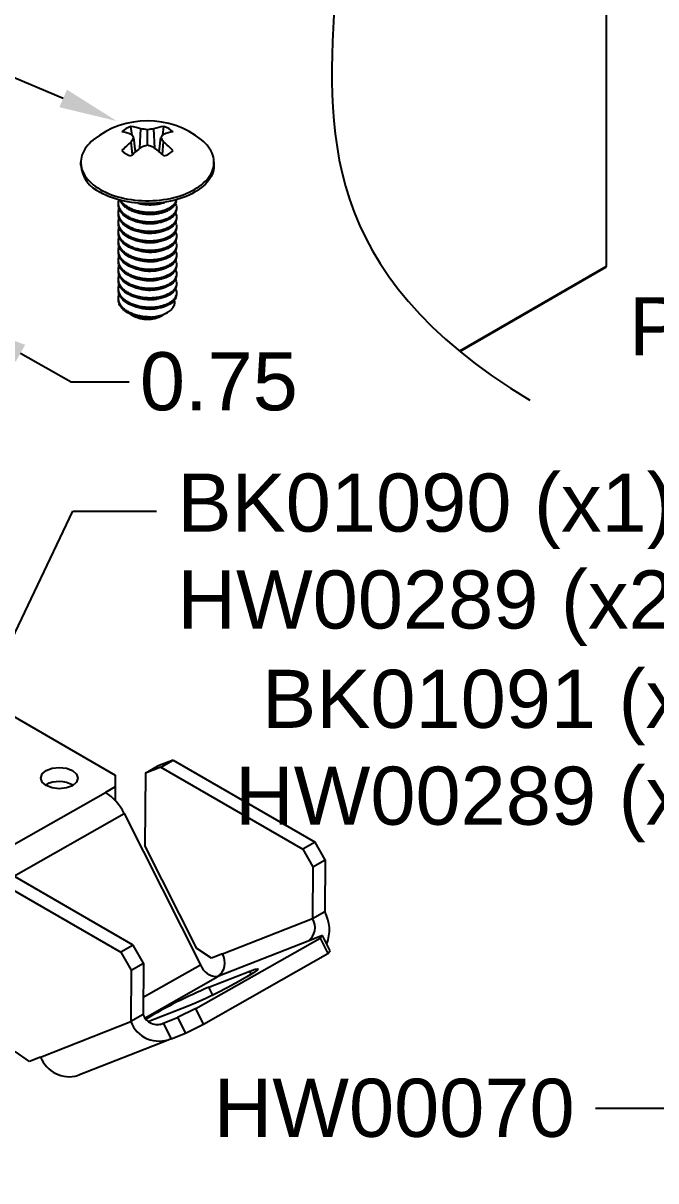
# Model space of a CAD drawing. Extents: x 0 to 12.5, y -12.4 to 0.
# Drawn here: x 3.558 to 6.28, y -7.511 to -2.53 of the extents above; entities that cross this region are included whole.
import ezdxf
from ezdxf import colors
from ezdxf.entities.mleader import LeaderData, LeaderLine
from ezdxf.math import Vec2, Vec3

# ---------------------------------------------------------------- set-up
doc = ezdxf.new("R2010")
doc.units = 0
doc.header["$LTSCALE"] = 0.5
doc.header["$MEASUREMENT"] = 0
doc.layers.get('Defpoints').update_dxf_attribs({"linetype": 'CONTINUOUS'})
for name, color, linetype in [('Brackets', 181, 'CONTINUOUS'), ('Dimension', 10, 'CONTINUOUS'), ('FAB DWG', 221, 'CONTINUOUS'), ('Hardware', 242, 'CONTINUOUS'), ('Housing', 150, 'CONTINUOUS')]:
    doc.layers.add(name, color=color, linetype=linetype)
doc.styles.get("Standard").update_dxf_attribs({"font": 'arial.ttf'})
doc.dimstyles.get("Standard").update_dxf_attribs({"dimtxt": 0.18, "dimasz": 0.18, "dimexe": 0.18, "dimexo": 0.0625, "dimgap": 0.09, "dimtad": 0, "dimtih": 1, "dimtoh": 1, "dimdec": 4, "dimzin": 0, "dimdsep": 46, "dimtxsty": 'Standard', "dimcen": 0.09, "dimadec": 0, "dimazin": 0, "dimtfac": 1, "dimtdec": 4, "dimtofl": 0, "dimtmove": 0, "dimatfit": 3, "dimfxl": 1, "dimtolj": 1, "dimtzin": 0, "dimarcsym": 0})

# ---------------------------------------------------------------- blocks, each defined once
blk = doc.blocks.new('*D0')
at = {"layer": 'Defpoints', "color": 0, "transparency": 16777216}
for p in [(2.7979, -3.5301), (2.041, -4.8771), (2.5713, -5.1751)]:
    blk.add_point(p, dxfattribs=at)
at = {"layer": 'FAB DWG', "color": 0, "lineweight": -2, "transparency": 16777216}
for p, q in [((2.5799, -3.4076), (2.362, -3.2851)), ((2.0655, -4.8335), (2.8591, -3.4211)), ((2.5958, -5.1315), (3.3894, -3.7191)), ((3.5461, -3.9505), (3.7641, -4.073)), ((3.7641, -4.073), (4.0141, -4.073))]:
    blk.add_line(p, q, dxfattribs=at)
at = {"layer": 'FAB DWG', "color": 0, "transparency": 16777216}
for points in [[(2.6003, -3.3713), (2.5595, -3.4439), (2.7979, -3.5301)], [(3.5665, -3.9142), (3.5257, -3.9868), (3.3282, -3.8281)]]:
    blk.add_solid(points, dxfattribs=at)
at = {"layer": 'FAB DWG', "color": 0, "transparency": 16777216, "insert": (4.3997, -4.073), "char_height": 0.25, "attachment_point": 5}
blk.add_mtext('\\A1;0.75', dxfattribs=at)

msp = doc.modelspace()

# ---------------------------------------------------------------- linework, layer by layer
at = {"layer": 'Brackets', "transparency": 16777216}
for p, q in [((3.2712, -5.3715), (3.9536, -5.7655)), ((4.0835, -5.7576), (4.1363, -5.7276)), ((4.2031, -5.7014), (4.1363, -5.7276)), ((4.1503, -5.7314), (4.2031, -5.7014)), ((4.2031, -5.7014), (4.8134, -6.0537)), ((3.9536, -5.7655), (3.9536, -5.816)), ((4.0835, -5.7576), (4.0812, -6.0679)), ((4.1503, -5.7314), (4.0835, -5.7576)), ((4.1503, -5.7314), (4.7605, -6.0837)), ((3.6561, -5.807), (3.6535, -5.8086)), ((3.9536, -5.816), (3.9116, -5.8398)), ((3.9536, -5.816), (3.9532, -5.8738)), ((3.2885, -6.1933), (3.9116, -5.8398)), ((3.5169, -6.2002), (3.9924, -5.9305)), ((3.9924, -5.9305), (4.321, -6.5811)), ((4.3051, -6.5114), (4.0812, -6.0679)), ((4.8134, -6.0537), (4.7605, -6.0837)), ((4.8572, -6.1305), (4.8134, -6.0537)), ((4.7605, -6.0837), (4.8044, -6.1604)), ((3.3683, -6.1749), (3.9786, -6.5272)), ((4.0314, -6.4973), (3.4211, -6.145)), ((4.8044, -6.1604), (4.8027, -6.3825)), ((4.8044, -6.1604), (4.8572, -6.1305)), ((4.8572, -6.1305), (4.8555, -6.3526)), ((4.8027, -6.3825), (4.8555, -6.3526)), ((4.4149, -6.5349), (4.8027, -6.3825)), ((4.3005, -6.7701), (4.8352, -6.4668)), ((4.8453, -6.4551), (4.7834, -6.4794)), ((4.8453, -6.4551), (4.8352, -6.4668)), ((4.8352, -6.4668), (4.8688, -6.5333)), ((4.8789, -6.5216), (4.8453, -6.4551)), ((4.0314, -6.4973), (3.9786, -6.5272)), ((4.0752, -6.574), (4.0314, -6.4973)), ((4.3673, -6.5536), (4.3051, -6.5114)), ((4.7834, -6.4794), (4.3956, -6.6318)), ((4.8688, -6.5333), (4.8789, -6.5216)), ((3.9786, -6.5272), (4.0224, -6.604)), ((4.0224, -6.604), (4.0752, -6.574)), ((4.0752, -6.574), (4.0735, -6.7961)), ((4.3341, -6.8366), (4.8688, -6.5333)), ((4.4149, -6.5349), (4.3673, -6.5536)), ((4.0224, -6.604), (4.0207, -6.8261)), ((4.0741, -6.7211), (4.321, -6.5811)), ((4.3566, -6.6783), (4.5326, -6.6092)), ((4.5392, -6.6223), (4.5326, -6.6092)), ((4.0819, -6.8097), (4.3956, -6.6318)), ((4.3735, -6.7116), (4.3566, -6.6783)), ((4.2675, -6.7596), (4.0982, -6.8261)), ((4.3005, -6.7701), (4.2222, -6.8085)), ((4.3341, -6.8366), (4.3005, -6.7701)), ((4.0735, -6.7961), (4.0207, -6.8261)), ((4.1603, -6.8329), (4.2222, -6.8085)), ((4.2222, -6.8085), (4.2558, -6.8751)), ((3.6329, -6.9785), (4.0207, -6.8261)), ((4.1473, -6.838), (4.1603, -6.8329)), ((4.1603, -6.8329), (4.1939, -6.8994)), ((4.2558, -6.8751), (4.3341, -6.8366)), ((4.1813, -6.9054), (3.7935, -7.0578)), ((4.1939, -6.8994), (4.2558, -6.8751)), ((3.5853, -6.9972), (3.5231, -6.9549)), ((3.6329, -6.9785), (3.5853, -6.9972))]:
    msp.add_line(p, q, dxfattribs=at)
at = {"layer": 'Brackets', "transparency": 16777216, "flags": 128}
for points in [[(3.7697, -5.811), (3.7438, -5.8208), (3.7132, -5.8242), (3.6826, -5.8205), (3.6566, -5.8105), (3.6393, -5.7955), (3.6332, -5.778), (3.6393, -5.7605), (3.6566, -5.7457), (3.6826, -5.7359), (3.7132, -5.7326), (3.7438, -5.7363), (3.7697, -5.7463), (3.7871, -5.7612), (3.7932, -5.7788), (3.7871, -5.7963), (3.7697, -5.811)], [(4.5326, -6.6092), (4.5561, -6.6009), (4.5669, -6.5994), (4.5642, -6.6047), (4.5482, -6.6165), (4.5202, -6.6339), (4.4824, -6.6553), (4.438, -6.679), (4.3905, -6.7032), (4.3438, -6.7259), (4.3016, -6.7452), (4.2675, -6.7596)]]:
    msp.add_lwpolyline(points, dxfattribs=at)
at = {"layer": 'Brackets', "transparency": 16777216}
for centre, radius, start, end in [((3.712, -5.913), 0.1199, 59.7679, 117.7938), ((3.7947, -6.0253), 0.2192, 25.6167, 57.7689), ((4.7094, -6.4311), 0.1658, 338.5503, 28.2525), ((4.7404, -6.4205), 0.073, 306.125, 31.3443), ((4.3526, -6.5729), 0.073, 306.125, 31.3443), ((4.3906, -6.5589), 0.0731, 197.7105, 273.9152), ((5.1496, -8.5865), 2.0664, 112.5655, 120.9757), ((4.1345, -6.773), 0.0652, 200.8168, 293.3114), ((4.1424, -6.7798), 0.1302, 200.8168, 293.3114), ((3.7566, -6.9302), 0.1328, 201.3243, 286.1256)]:
    msp.add_arc(centre, radius, start, end, dxfattribs=at)
at = {"layer": 'Dimension', "transparency": 16777216}
msp.add_open_spline([(3.792, -0.4578), (4.9878, -1.0491), (4.9055, -2.3247), (4.8233, -3.6002), (5.7369, -4.153)], degree=3, knots=[0, 0, 0, 0, 1, 1.916273, 1.916273, 1.916273, 1.916273], dxfattribs=at)
at = {"layer": 'Hardware', "linetype": 'Continuous', "lineweight": 25, "transparency": 16777216}
for p, q in [((4.0261, -3.0128), (4.0214, -2.9747)), ((4.0596, -3.0688), (4.0644, -2.985)), ((4.1248, -3.0688), (4.12, -2.985)), ((4.1583, -3.0128), (4.163, -2.9747)), ((4.0413, -3.0839), (4.0342, -3.0226)), ((4.0922, -3.0561), (4.0922, -2.989)), ((4.1431, -3.0839), (4.1502, -3.0226)), ((4.0278, -3.096), (4.0229, -3.041)), ((4.0405, -3.0777), (4.0453, -3.0805)), ((4.1391, -3.0805), (4.1438, -3.0777)), ((4.1566, -3.096), (4.1615, -3.041)), ((3.8057, -3.1413), (3.8057, -3.1291)), ((4.3787, -3.1291), (4.3787, -3.1413)), ((3.9672, -3.3104), (3.9672, -3.3039)), ((4.2172, -3.3243), (4.2172, -3.3308)), ((3.9672, -3.3513), (3.9672, -3.3447)), ((3.9672, -3.3921), (3.9672, -3.3856)), ((4.2172, -3.3652), (4.2172, -3.3717)), ((3.9672, -3.4329), (3.9672, -3.4264)), ((4.2172, -3.406), (4.2172, -3.4125)), ((3.9672, -3.4737), (3.9672, -3.4672)), ((4.2172, -3.4468), (4.2172, -3.4533)), ((3.9672, -3.5146), (3.9672, -3.508)), ((4.2172, -3.4876), (4.2172, -3.4942)), ((4.2172, -3.5285), (4.2172, -3.535)), ((3.9672, -3.5554), (3.9672, -3.5489)), ((4.2172, -3.5693), (4.2172, -3.5758)), ((3.9672, -3.5962), (3.9672, -3.5897)), ((3.9672, -3.637), (3.9672, -3.6305)), ((4.2172, -3.6101), (4.2172, -3.6166)), ((3.9672, -3.6779), (3.9672, -3.6714)), ((4.2172, -3.6509), (4.2172, -3.6575)), ((3.9672, -3.7187), (3.9672, -3.7122)), ((4.2172, -3.6918), (4.2172, -3.6983)), ((4.0052, -3.7749), (4.0038, -3.7741)), ((4.1781, -3.7755), (4.1593, -3.7864)), ((4.0303, -3.7894), (4.0234, -3.7855)), ((4.1577, -3.7873), (4.1541, -3.7894))]:
    msp.add_line(p, q, dxfattribs=at)
at = {"layer": 'Hardware', "linetype": 'Continuous', "lineweight": 25, "transparency": 16777216, "flags": 128}
for points in [[(3.8596, -3.0325), (3.8595, -3.0326), (3.8508, -3.04), (3.8428, -3.0477), (3.8355, -3.0556), (3.829, -3.0637), (3.8233, -3.072), (3.8183, -3.0805), (3.8142, -3.0891), (3.8108, -3.0979), (3.8083, -3.1067), (3.8066, -3.1156), (3.8058, -3.1246), (3.8058, -3.1335), (3.8066, -3.1425), (3.8083, -3.1514), (3.8108, -3.1602), (3.8142, -3.169), (3.8183, -3.1776), (3.8233, -3.1861), (3.829, -3.1944), (3.8355, -3.2025), (3.8428, -3.2105), (3.8508, -3.2181), (3.8595, -3.2256), (3.8689, -3.2327), (3.8789, -3.2395), (3.8896, -3.246), (3.9009, -3.2522), (3.9127, -3.258), (3.9251, -3.2634), (3.9379, -3.2684), (3.9512, -3.273), (3.9649, -3.2772), (3.979, -3.281), (3.9934, -3.2843), (4.0081, -3.2872), (4.0231, -3.2896), (4.0382, -3.2915), (4.0535, -3.2929), (4.0689, -3.2939), (4.0844, -3.2944), (4.1, -3.2944), (4.1154, -3.2939), (4.1309, -3.2929), (4.1462, -3.2915), (4.1613, -3.2896), (4.1763, -3.2872), (4.191, -3.2843), (4.2054, -3.281), (4.2195, -3.2772), (4.2332, -3.273), (4.2465, -3.2684), (4.2593, -3.2634), (4.2717, -3.258), (4.2835, -3.2522), (4.2948, -3.246), (4.3055, -3.2395), (4.3155, -3.2327), (4.3249, -3.2256), (4.3336, -3.2181), (4.3416, -3.2105), (4.3489, -3.2025), (4.3554, -3.1944), (4.3611, -3.1861), (4.3661, -3.1776), (4.3702, -3.169), (4.3736, -3.1602), (4.3761, -3.1514), (4.3778, -3.1425), (4.3786, -3.1335), (4.3786, -3.1246), (4.3778, -3.1156), (4.3761, -3.1067), (4.3736, -3.0979), (4.3702, -3.0891), (4.3661, -3.0805), (4.3611, -3.072), (4.3554, -3.0637), (4.3489, -3.0556), (4.3416, -3.0477), (4.3336, -3.04), (4.3249, -3.0326), (4.3248, -3.0325)], [(4.3787, -3.1413), (4.3786, -3.1458), (4.3778, -3.1547), (4.3761, -3.1636), (4.3736, -3.1725), (4.3702, -3.1812), (4.3661, -3.1899), (4.3611, -3.1983), (4.3554, -3.2067), (4.3489, -3.2148), (4.3416, -3.2227), (4.3336, -3.2304), (4.3249, -3.2378), (4.3155, -3.2449), (4.3055, -3.2518), (4.2948, -3.2583), (4.2835, -3.2644), (4.2717, -3.2702), (4.2593, -3.2756), (4.2465, -3.2807), (4.2332, -3.2853), (4.2195, -3.2895), (4.2054, -3.2932), (4.191, -3.2966), (4.1763, -3.2994), (4.1613, -3.3018), (4.1462, -3.3037), (4.1309, -3.3052), (4.1154, -3.3062), (4.1, -3.3066), (4.0844, -3.3066), (4.0689, -3.3062), (4.0535, -3.3052), (4.0382, -3.3037), (4.0231, -3.3018), (4.0081, -3.2994), (3.9934, -3.2966), (3.979, -3.2932), (3.9649, -3.2895), (3.9512, -3.2853), (3.9379, -3.2807), (3.9251, -3.2756), (3.9127, -3.2702), (3.9009, -3.2644), (3.8896, -3.2583)]]:
    msp.add_lwpolyline(points, dxfattribs=at)
at = {"layer": 'Hardware', "linetype": 'Continuous', "lineweight": 25, "transparency": 16777216}
for centre, radius, start, end in [((4.0922, -3.3222), 0.3715, 51.2286, 128.7714), ((4.062, -3.0906), 0.1229, 109.3122, 130.6825), ((3.9917, -3.1926), 0.22, 70.6916, 82.248), ((4.0247, -3.3576), 0.3746, 79.6193, 83.9124), ((4.1597, -3.3576), 0.3746, 96.0876, 100.3807), ((4.1927, -3.1926), 0.22, 97.752, 109.3084), ((4.1224, -3.0906), 0.1229, 49.3175, 70.6878), ((3.9395, -3.2271), 0.2335, 69.0736, 79.5471), ((3.8095, -3.1968), 0.2843, 37.7958, 41.3456), ((4.3534, -3.2289), 0.3802, 147.1229, 150.3833), ((4.3749, -3.1968), 0.2843, 138.6544, 142.2042), ((3.831, -3.2289), 0.3802, 29.6167, 32.8771), ((4.2449, -3.2271), 0.2335, 100.4529, 110.9264), ((4.3052, -3.3855), 0.4454, 129.3297, 136.5472), ((4.062, -2.986), 0.1229, 229.3175, 250.6878), ((4.4019, -3.5011), 0.5515, 127.7367, 133.6399), ((4.2256, -3.5185), 0.4813, 106.0952, 109.5689), ((3.9588, -3.5185), 0.4813, 70.4311, 73.9048), ((3.7825, -3.5011), 0.5515, 46.3601, 52.2633), ((3.8792, -3.3855), 0.4454, 43.4528, 50.6703), ((4.1224, -2.986), 0.1229, 289.3122, 310.6825), ((3.9468, -3.1286), 0.1417, 185.1303, 246.1899), ((4.0893, -3.6186), 0.177, 237.6128, 275.4911), ((4.0922, -3.6708), 0.1338, 242.454, 297.5513)]:
    msp.add_arc(centre, radius, start, end, dxfattribs=at)
for points, knots in [([(4.2125, -3.3072), (4.2137, -3.3095), (4.2166, -3.3151), (4.2176, -3.3243), (4.2162, -3.3346), (4.2116, -3.3447), (4.204, -3.3542), (4.1937, -3.3628), (4.1816, -3.3701), (4.1683, -3.3759), (4.1543, -3.3804), (4.139, -3.3838), (4.1229, -3.3859), (4.1072, -3.3867), (4.0904, -3.3864), (4.0727, -3.3847), (4.0535, -3.381), (4.0351, -3.3756), (4.0183, -3.3686), (4.0035, -3.3602), (3.9907, -3.3507), (3.9804, -3.3399), (3.9728, -3.3283), (3.9682, -3.3161), (3.9669, -3.3039), (3.9673, -3.2953), (3.969, -3.291), (3.9691, -3.2906)], [0, 0, 0, 0, 0.03074, 0.074097, 0.117454, 0.161633, 0.206092, 0.250271, 0.293628, 0.330627, 0.368282, 0.40626, 0.444213, 0.48179, 0.513226, 0.556583, 0.600762, 0.645221, 0.689399, 0.732757, 0.776114, 0.820292, 0.864752, 0.90893, 0.952287, 0.995645, 1, 1, 1, 1]), ([(4.2125, -3.348), (4.2137, -3.3503), (4.2166, -3.3559), (4.2176, -3.3652), (4.2162, -3.3754), (4.2116, -3.3855), (4.204, -3.395), (4.1937, -3.4037), (4.1816, -3.4109), (4.1683, -3.4167), (4.1543, -3.4212), (4.139, -3.4246), (4.1229, -3.4267), (4.1072, -3.4275), (4.0904, -3.4272), (4.0727, -3.4255), (4.0535, -3.4219), (4.0351, -3.4164), (4.0183, -3.4094), (4.0035, -3.4011), (3.9907, -3.3915), (3.9804, -3.3808), (3.9728, -3.3691), (3.9682, -3.357), (3.9668, -3.3448), (3.9676, -3.3349), (3.9699, -3.3293), (3.9706, -3.3276)], [0, 0, 0, 0, 0.030317, 0.073078, 0.115838, 0.159409, 0.203257, 0.246827, 0.289588, 0.326078, 0.363215, 0.400671, 0.438101, 0.475161, 0.506164, 0.548925, 0.592496, 0.636343, 0.679914, 0.722675, 0.765435, 0.809006, 0.852854, 0.896424, 0.939185, 0.981946, 1, 1, 1, 1]), ([(4.2172, -3.3308), (4.2172, -3.3393), (4.214, -3.3479), (4.2013, -3.3639), (4.1919, -3.371), (4.1693, -3.3825), (4.1553, -3.3871), (4.1247, -3.3926), (4.1081, -3.3936), (4.0763, -3.392), (4.0597, -3.3893), (4.029, -3.3802), (4.0151, -3.3739), (3.9925, -3.3593), (3.9831, -3.3503), (3.9704, -3.3309), (3.9672, -3.3204), (3.9672, -3.3104)], [0, 0, 0, 0, 0.125, 0.125, 0.25, 0.25, 0.375, 0.375, 0.5, 0.5, 0.625, 0.625, 0.75, 0.75, 0.875, 0.875, 1, 1, 1, 1]), ([(3.9724, -3.2915), (3.9727, -3.2923), (3.9744, -3.2972), (3.9806, -3.3056), (3.9907, -3.3164), (4.0035, -3.3259), (4.0183, -3.3343), (4.0351, -3.3413), (4.0535, -3.3467), (4.0727, -3.3504), (4.0922, -3.3523), (4.1117, -3.3524), (4.1309, -3.3508), (4.1493, -3.3474), (4.1661, -3.3425), (4.1809, -3.3361), (4.1937, -3.3285), (4.204, -3.3199), (4.2116, -3.3103), (4.2163, -3.3003), (4.2169, -3.2934), (4.2172, -3.29)], [0, 0, 0, 0, 0.010645, 0.066282, 0.121568, 0.175826, 0.230084, 0.28537, 0.341007, 0.396292, 0.450551, 0.504809, 0.560094, 0.615731, 0.671017, 0.725275, 0.779533, 0.834819, 0.890456, 0.945742, 1, 1, 1, 1]), ([(4.2162, -3.2903), (4.2161, -3.2914), (4.2155, -3.296), (4.2115, -3.3038), (4.204, -3.3134), (4.1937, -3.322), (4.1816, -3.3293), (4.1683, -3.3351), (4.1543, -3.3396), (4.139, -3.3429), (4.1229, -3.3451), (4.1072, -3.3459), (4.0904, -3.3456), (4.0727, -3.3439), (4.0535, -3.3402), (4.0351, -3.3348), (4.0183, -3.3277), (4.0034, -3.3194), (3.9908, -3.3098), (3.9817, -3.3008), (3.978, -3.2947), (3.9766, -3.2925)], [0, 0, 0, 0, 0.019619, 0.079147, 0.139053, 0.198581, 0.257002, 0.306857, 0.357594, 0.408768, 0.459906, 0.51054, 0.552897, 0.611319, 0.670846, 0.730752, 0.79028, 0.848702, 0.907123, 0.966651, 1, 1, 1, 1]), ([(4.0508, -3.3048), (4.0518, -3.305), (4.0588, -3.3072), (4.0727, -3.3095), (4.0922, -3.3115), (4.1117, -3.3115), (4.1309, -3.31), (4.1491, -3.3065), (4.1615, -3.3033), (4.1671, -3.3009), (4.1677, -3.3006)], [0, 0, 0, 0, 0.025213, 0.185182, 0.342178, 0.499174, 0.659143, 0.820129, 0.980099, 1, 1, 1, 1]), ([(4.1392, -3.3081), (4.1373, -3.3087), (4.131, -3.3104), (4.1193, -3.312), (4.1054, -3.3128), (4.0914, -3.3124), (4.0778, -3.3107), (4.0679, -3.309), (4.0632, -3.3075), (4.063, -3.3074)], [0, 0, 0, 0, 0.086107, 0.279405, 0.471138, 0.624666, 0.806226, 0.991249, 1, 1, 1, 1]), ([(4.2125, -3.3888), (4.2137, -3.3911), (4.2166, -3.3967), (4.2176, -3.406), (4.2162, -3.4163), (4.2116, -3.4263), (4.204, -3.4358), (4.1937, -3.4445), (4.1816, -3.4517), (4.1683, -3.4576), (4.1543, -3.462), (4.139, -3.4654), (4.1229, -3.4675), (4.1072, -3.4683), (4.0904, -3.4681), (4.0727, -3.4664), (4.0535, -3.4627), (4.0351, -3.4572), (4.0183, -3.4502), (4.0035, -3.4419), (3.9907, -3.4323), (3.9804, -3.4216), (3.9728, -3.4099), (3.9682, -3.3978), (3.9668, -3.3856), (3.9676, -3.3757), (3.9699, -3.3701), (3.9706, -3.3684)], [0, 0, 0, 0, 0.030317, 0.073078, 0.115838, 0.159409, 0.203257, 0.246827, 0.289588, 0.326078, 0.363215, 0.400671, 0.438101, 0.475161, 0.506164, 0.548925, 0.592496, 0.636343, 0.679914, 0.722675, 0.765435, 0.809006, 0.852854, 0.896424, 0.939185, 0.981946, 1, 1, 1, 1]), ([(4.2172, -3.3717), (4.2172, -3.3801), (4.214, -3.3888), (4.2013, -3.4047), (4.1919, -3.4119), (4.1693, -3.4233), (4.1553, -3.4279), (4.1247, -3.4335), (4.1081, -3.4344), (4.0763, -3.4328), (4.0597, -3.4301), (4.029, -3.421), (4.0151, -3.4147), (3.9925, -3.4001), (3.9831, -3.3911), (3.9704, -3.3717), (3.9672, -3.3612), (3.9672, -3.3513)], [0, 0, 0, 0, 0.125, 0.125, 0.25, 0.25, 0.375, 0.375, 0.5, 0.5, 0.625, 0.625, 0.75, 0.75, 0.875, 0.875, 1, 1, 1, 1]), ([(4.1392, -3.3489), (4.1373, -3.3495), (4.131, -3.3512), (4.1193, -3.3528), (4.1054, -3.3536), (4.0914, -3.3532), (4.0778, -3.3515), (4.0679, -3.3498), (4.0632, -3.3483), (4.063, -3.3482)], [0, 0, 0, 0, 0.086107, 0.279405, 0.471138, 0.624666, 0.806226, 0.991249, 1, 1, 1, 1]), ([(4.2125, -3.4297), (4.2137, -3.432), (4.2166, -3.4375), (4.2176, -3.4468), (4.2162, -3.4571), (4.2116, -3.4671), (4.204, -3.4767), (4.1937, -3.4853), (4.1816, -3.4926), (4.1683, -3.4984), (4.1543, -3.5029), (4.139, -3.5062), (4.1229, -3.5084), (4.1072, -3.5092), (4.0904, -3.5089), (4.0727, -3.5072), (4.0535, -3.5035), (4.0351, -3.4981), (4.0183, -3.4911), (4.0035, -3.4827), (3.9907, -3.4732), (3.9804, -3.4624), (3.9728, -3.4508), (3.9682, -3.4386), (3.9668, -3.4264), (3.9676, -3.4165), (3.9699, -3.4109), (3.9706, -3.4092)], [0, 0, 0, 0, 0.030317, 0.073078, 0.115838, 0.159409, 0.203257, 0.246827, 0.289588, 0.326078, 0.363215, 0.400671, 0.438101, 0.475161, 0.506164, 0.548925, 0.592496, 0.636343, 0.679914, 0.722675, 0.765435, 0.809006, 0.852854, 0.896424, 0.939185, 0.981946, 1, 1, 1, 1]), ([(4.2172, -3.4125), (4.2172, -3.4209), (4.214, -3.4296), (4.2013, -3.4455), (4.1919, -3.4527), (4.1693, -3.4641), (4.1553, -3.4687), (4.1247, -3.4743), (4.1081, -3.4752), (4.0763, -3.4737), (4.0597, -3.471), (4.029, -3.4619), (4.0151, -3.4555), (3.9925, -3.4409), (3.9831, -3.432), (3.9704, -3.4125), (3.9672, -3.4021), (3.9672, -3.3921)], [0, 0, 0, 0, 0.125, 0.125, 0.25, 0.25, 0.375, 0.375, 0.5, 0.5, 0.625, 0.625, 0.75, 0.75, 0.875, 0.875, 1, 1, 1, 1]), ([(4.2172, -3.4533), (4.2172, -3.4617), (4.214, -3.4704), (4.2013, -3.4863), (4.1919, -3.4935), (4.1693, -3.505), (4.1553, -3.5096), (4.1247, -3.5151), (4.1081, -3.5161), (4.0763, -3.5145), (4.0597, -3.5118), (4.029, -3.5027), (4.0151, -3.4963), (3.9925, -3.4817), (3.9831, -3.4728), (3.9704, -3.4534), (3.9672, -3.4429), (3.9672, -3.4329)], [0, 0, 0, 0, 0.125, 0.125, 0.25, 0.25, 0.375, 0.375, 0.5, 0.5, 0.625, 0.625, 0.75, 0.75, 0.875, 0.875, 1, 1, 1, 1]), ([(4.1392, -3.3898), (4.1373, -3.3903), (4.131, -3.3921), (4.1193, -3.3936), (4.1054, -3.3944), (4.0914, -3.394), (4.0778, -3.3924), (4.0679, -3.3906), (4.0632, -3.3891), (4.063, -3.389)], [0, 0, 0, 0, 0.086107, 0.279405, 0.471138, 0.624666, 0.806226, 0.991249, 1, 1, 1, 1]), ([(4.1392, -3.4306), (4.1373, -3.4311), (4.131, -3.4329), (4.1193, -3.4345), (4.1054, -3.4353), (4.0914, -3.4349), (4.0778, -3.4332), (4.0679, -3.4314), (4.0632, -3.4299), (4.063, -3.4299)], [0, 0, 0, 0, 0.086107, 0.279405, 0.471138, 0.624666, 0.806226, 0.991249, 1, 1, 1, 1]), ([(4.2125, -3.4705), (4.2137, -3.4728), (4.2166, -3.4784), (4.2176, -3.4876), (4.2162, -3.4979), (4.2116, -3.508), (4.204, -3.5175), (4.1937, -3.5262), (4.1816, -3.5334), (4.1683, -3.5392), (4.1543, -3.5437), (4.139, -3.5471), (4.1229, -3.5492), (4.1072, -3.55), (4.0904, -3.5497), (4.0727, -3.548), (4.0535, -3.5443), (4.0351, -3.5389), (4.0183, -3.5319), (4.0035, -3.5236), (3.9907, -3.514), (3.9804, -3.5032), (3.9728, -3.4916), (3.9682, -3.4795), (3.9668, -3.4672), (3.9676, -3.4574), (3.9699, -3.4517), (3.9706, -3.4501)], [0, 0, 0, 0, 0.030317, 0.073078, 0.115838, 0.159409, 0.203257, 0.246827, 0.289588, 0.326078, 0.363215, 0.400671, 0.438101, 0.475161, 0.506164, 0.548925, 0.592496, 0.636343, 0.679914, 0.722675, 0.765435, 0.809006, 0.852854, 0.896424, 0.939185, 0.981946, 1, 1, 1, 1]), ([(4.2172, -3.4942), (4.2172, -3.5026), (4.214, -3.5113), (4.2013, -3.5272), (4.1919, -3.5343), (4.1693, -3.5458), (4.1553, -3.5504), (4.1247, -3.5559), (4.1081, -3.5569), (4.0763, -3.5553), (4.0597, -3.5526), (4.029, -3.5435), (4.0151, -3.5372), (3.9925, -3.5226), (3.9831, -3.5136), (3.9704, -3.4942), (3.9672, -3.4837), (3.9672, -3.4737)], [0, 0, 0, 0, 0.125, 0.125, 0.25, 0.25, 0.375, 0.375, 0.5, 0.5, 0.625, 0.625, 0.75, 0.75, 0.875, 0.875, 1, 1, 1, 1]), ([(4.1392, -3.4714), (4.1373, -3.472), (4.131, -3.4737), (4.1193, -3.4753), (4.1054, -3.4761), (4.0914, -3.4757), (4.0778, -3.474), (4.0679, -3.4723), (4.0632, -3.4708), (4.063, -3.4707)], [0, 0, 0, 0, 0.086107, 0.279405, 0.471138, 0.624666, 0.806226, 0.991249, 1, 1, 1, 1]), ([(4.2125, -3.5113), (4.2137, -3.5136), (4.2166, -3.5192), (4.2176, -3.5285), (4.2162, -3.5387), (4.2116, -3.5488), (4.204, -3.5583), (4.1937, -3.567), (4.1816, -3.5742), (4.1683, -3.58), (4.1543, -3.5845), (4.139, -3.5879), (4.1229, -3.59), (4.1072, -3.5908), (4.0904, -3.5905), (4.0727, -3.5888), (4.0535, -3.5852), (4.0351, -3.5797), (4.0183, -3.5727), (4.0035, -3.5644), (3.9907, -3.5548), (3.9804, -3.5441), (3.9728, -3.5324), (3.9682, -3.5203), (3.9668, -3.5081), (3.9676, -3.4982), (3.9699, -3.4926), (3.9706, -3.4909)], [0, 0, 0, 0, 0.030317, 0.073078, 0.115838, 0.159409, 0.203257, 0.246827, 0.289588, 0.326078, 0.363215, 0.400671, 0.438101, 0.475161, 0.506164, 0.548925, 0.592496, 0.636343, 0.679914, 0.722675, 0.765435, 0.809006, 0.852854, 0.896424, 0.939185, 0.981946, 1, 1, 1, 1]), ([(4.2125, -3.5521), (4.2137, -3.5544), (4.2166, -3.56), (4.2176, -3.5693), (4.2162, -3.5796), (4.2116, -3.5896), (4.204, -3.5991), (4.1937, -3.6078), (4.1816, -3.615), (4.1683, -3.6209), (4.1543, -3.6254), (4.139, -3.6287), (4.1229, -3.6308), (4.1072, -3.6317), (4.0904, -3.6314), (4.0727, -3.6297), (4.0535, -3.626), (4.0351, -3.6205), (4.0183, -3.6135), (4.0035, -3.6052), (3.9907, -3.5956), (3.9804, -3.5849), (3.9728, -3.5732), (3.9682, -3.5611), (3.9668, -3.5489), (3.9676, -3.539), (3.9699, -3.5334), (3.9706, -3.5317)], [0, 0, 0, 0, 0.030317, 0.073078, 0.115838, 0.159409, 0.203257, 0.246827, 0.289588, 0.326078, 0.363215, 0.400671, 0.438101, 0.475161, 0.506164, 0.548925, 0.592496, 0.636343, 0.679914, 0.722675, 0.765435, 0.809006, 0.852854, 0.896424, 0.939185, 0.981946, 1, 1, 1, 1]), ([(4.2172, -3.535), (4.2172, -3.5434), (4.214, -3.5521), (4.2013, -3.568), (4.1919, -3.5752), (4.1693, -3.5866), (4.1553, -3.5912), (4.1247, -3.5968), (4.1081, -3.5977), (4.0763, -3.5961), (4.0597, -3.5934), (4.029, -3.5843), (4.0151, -3.578), (3.9925, -3.5634), (3.9831, -3.5545), (3.9704, -3.535), (3.9672, -3.5246), (3.9672, -3.5146)], [0, 0, 0, 0, 0.125, 0.125, 0.25, 0.25, 0.375, 0.375, 0.5, 0.5, 0.625, 0.625, 0.75, 0.75, 0.875, 0.875, 1, 1, 1, 1]), ([(4.1392, -3.5122), (4.1373, -3.5128), (4.131, -3.5145), (4.1193, -3.5161), (4.1054, -3.5169), (4.0914, -3.5165), (4.0778, -3.5149), (4.0679, -3.5131), (4.0632, -3.5116), (4.063, -3.5115)], [0, 0, 0, 0, 0.086107, 0.279405, 0.471138, 0.624666, 0.806226, 0.991249, 1, 1, 1, 1]), ([(4.2125, -3.593), (4.2137, -3.5953), (4.2166, -3.6008), (4.2176, -3.6101), (4.2162, -3.6204), (4.2116, -3.6304), (4.204, -3.64), (4.1937, -3.6486), (4.1816, -3.6559), (4.1683, -3.6617), (4.1543, -3.6662), (4.139, -3.6695), (4.1229, -3.6717), (4.1072, -3.6725), (4.0904, -3.6722), (4.0727, -3.6705), (4.0535, -3.6668), (4.0351, -3.6614), (4.0183, -3.6544), (4.0035, -3.646), (3.9907, -3.6365), (3.9804, -3.6257), (3.9728, -3.6141), (3.9682, -3.6019), (3.9668, -3.5897), (3.9676, -3.5798), (3.9699, -3.5742), (3.9706, -3.5725)], [0, 0, 0, 0, 0.030317, 0.073078, 0.115838, 0.159409, 0.203257, 0.246827, 0.289588, 0.326078, 0.363215, 0.400671, 0.438101, 0.475161, 0.506164, 0.548925, 0.592496, 0.636343, 0.679914, 0.722675, 0.765435, 0.809006, 0.852854, 0.896424, 0.939185, 0.981946, 1, 1, 1, 1]), ([(4.2172, -3.5758), (4.2172, -3.5842), (4.214, -3.5929), (4.2013, -3.6088), (4.1919, -3.616), (4.1693, -3.6274), (4.1553, -3.632), (4.1247, -3.6376), (4.1081, -3.6385), (4.0763, -3.637), (4.0597, -3.6343), (4.029, -3.6252), (4.0151, -3.6188), (3.9925, -3.6042), (3.9831, -3.5953), (3.9704, -3.5758), (3.9672, -3.5654), (3.9672, -3.5554)], [0, 0, 0, 0, 0.125, 0.125, 0.25, 0.25, 0.375, 0.375, 0.5, 0.5, 0.625, 0.625, 0.75, 0.75, 0.875, 0.875, 1, 1, 1, 1]), ([(4.1392, -3.5531), (4.1373, -3.5536), (4.131, -3.5554), (4.1193, -3.557), (4.1054, -3.5577), (4.0914, -3.5573), (4.0778, -3.5557), (4.0679, -3.5539), (4.0632, -3.5524), (4.063, -3.5524)], [0, 0, 0, 0, 0.086107, 0.279405, 0.471138, 0.624666, 0.806226, 0.991249, 1, 1, 1, 1]), ([(4.2125, -3.6338), (4.2137, -3.6361), (4.2166, -3.6417), (4.2176, -3.651), (4.2162, -3.6612), (4.2116, -3.6713), (4.204, -3.6808), (4.1937, -3.6895), (4.1816, -3.6967), (4.1683, -3.7025), (4.1543, -3.707), (4.139, -3.7104), (4.1229, -3.7125), (4.1072, -3.7133), (4.0904, -3.713), (4.0727, -3.7113), (4.0535, -3.7076), (4.0351, -3.7022), (4.0183, -3.6952), (4.0035, -3.6869), (3.9907, -3.6773), (3.9804, -3.6665), (3.9728, -3.6549), (3.9682, -3.6428), (3.9668, -3.6305), (3.9676, -3.6207), (3.9699, -3.615), (3.9706, -3.6134)], [0, 0, 0, 0, 0.030317, 0.073078, 0.115838, 0.159409, 0.203257, 0.246827, 0.289588, 0.326078, 0.363215, 0.400671, 0.438101, 0.475161, 0.506164, 0.548925, 0.592496, 0.636343, 0.679914, 0.722675, 0.765435, 0.809006, 0.852854, 0.896424, 0.939185, 0.981946, 1, 1, 1, 1]), ([(4.2172, -3.6166), (4.2172, -3.6251), (4.214, -3.6337), (4.2013, -3.6497), (4.1919, -3.6568), (4.1693, -3.6683), (4.1553, -3.6729), (4.1247, -3.6784), (4.1081, -3.6794), (4.0763, -3.6778), (4.0597, -3.6751), (4.029, -3.666), (4.0151, -3.6596), (3.9925, -3.6451), (3.9831, -3.6361), (3.9704, -3.6167), (3.9672, -3.6062), (3.9672, -3.5962)], [0, 0, 0, 0, 0.125, 0.125, 0.25, 0.25, 0.375, 0.375, 0.5, 0.5, 0.625, 0.625, 0.75, 0.75, 0.875, 0.875, 1, 1, 1, 1]), ([(4.1392, -3.5939), (4.1373, -3.5944), (4.131, -3.5962), (4.1193, -3.5978), (4.1054, -3.5986), (4.0914, -3.5982), (4.0778, -3.5965), (4.0679, -3.5948), (4.0632, -3.5933), (4.063, -3.5932)], [0, 0, 0, 0, 0.086107, 0.279405, 0.471138, 0.624666, 0.806226, 0.991249, 1, 1, 1, 1]), ([(4.1392, -3.6347), (4.1373, -3.6353), (4.131, -3.637), (4.1193, -3.6386), (4.1054, -3.6394), (4.0914, -3.639), (4.0778, -3.6373), (4.0679, -3.6356), (4.0632, -3.6341), (4.063, -3.634)], [0, 0, 0, 0, 0.086107, 0.279405, 0.471138, 0.624666, 0.806226, 0.991249, 1, 1, 1, 1]), ([(4.2125, -3.6746), (4.2137, -3.6769), (4.2166, -3.6825), (4.2176, -3.6918), (4.2162, -3.7021), (4.2116, -3.7121), (4.204, -3.7216), (4.1937, -3.7303), (4.1816, -3.7375), (4.1683, -3.7433), (4.1543, -3.7478), (4.139, -3.7512), (4.1229, -3.7533), (4.1072, -3.7541), (4.0904, -3.7538), (4.0727, -3.7522), (4.0535, -3.7485), (4.0351, -3.743), (4.0183, -3.736), (4.0035, -3.7277), (3.9907, -3.7181), (3.9804, -3.7074), (3.9728, -3.6957), (3.9682, -3.6836), (3.9668, -3.6714), (3.9676, -3.6615), (3.9699, -3.6559), (3.9706, -3.6542)], [0, 0, 0, 0, 0.030317, 0.073078, 0.115838, 0.159409, 0.203257, 0.246827, 0.289588, 0.326078, 0.363215, 0.400671, 0.438101, 0.475161, 0.506164, 0.548925, 0.592496, 0.636343, 0.679914, 0.722675, 0.765435, 0.809006, 0.852854, 0.896424, 0.939185, 0.981946, 1, 1, 1, 1]), ([(4.2172, -3.6575), (4.2172, -3.6659), (4.214, -3.6746), (4.2013, -3.6905), (4.1919, -3.6977), (4.1693, -3.7091), (4.1553, -3.7137), (4.1247, -3.7192), (4.1081, -3.7202), (4.0763, -3.7186), (4.0597, -3.7159), (4.029, -3.7068), (4.0151, -3.7005), (3.9925, -3.6859), (3.9831, -3.6769), (3.9704, -3.6575), (3.9672, -3.647), (3.9672, -3.637)], [0, 0, 0, 0, 0.125, 0.125, 0.25, 0.25, 0.375, 0.375, 0.5, 0.5, 0.625, 0.625, 0.75, 0.75, 0.875, 0.875, 1, 1, 1, 1]), ([(4.2172, -3.6983), (4.2172, -3.7067), (4.214, -3.7154), (4.2013, -3.7313), (4.1919, -3.7385), (4.1693, -3.7499), (4.1553, -3.7545), (4.1247, -3.7601), (4.1081, -3.761), (4.0763, -3.7595), (4.0597, -3.7567), (4.029, -3.7476), (4.0151, -3.7413), (3.9925, -3.7267), (3.9831, -3.7178), (3.9704, -3.6983), (3.9672, -3.6879), (3.9672, -3.6779)], [0, 0, 0, 0, 0.125, 0.125, 0.25, 0.25, 0.375, 0.375, 0.5, 0.5, 0.625, 0.625, 0.75, 0.75, 0.875, 0.875, 1, 1, 1, 1]), ([(4.1392, -3.6756), (4.1373, -3.6761), (4.131, -3.6779), (4.1193, -3.6794), (4.1054, -3.6802), (4.0914, -3.6798), (4.0778, -3.6782), (4.0679, -3.6764), (4.0632, -3.6749), (4.063, -3.6748)], [0, 0, 0, 0, 0.086107, 0.279405, 0.471138, 0.624666, 0.806226, 0.991249, 1, 1, 1, 1]), ([(4.1062, -3.7948), (4.1015, -3.7948), (4.0904, -3.7947), (4.0727, -3.793), (4.0535, -3.7893), (4.0351, -3.7839), (4.0183, -3.7768), (4.0035, -3.7685), (3.9907, -3.759), (3.9804, -3.7482), (3.9728, -3.7366), (3.9682, -3.7244), (3.9668, -3.7122), (3.9676, -3.7023), (3.9699, -3.6967), (3.9706, -3.695)], [0, 0, 0, 0, 0.059072, 0.140546, 0.223563, 0.307108, 0.390125, 0.471599, 0.553073, 0.63609, 0.719635, 0.802652, 0.884126, 0.9656, 1, 1, 1, 1]), ([(3.9944, -3.7681), (3.9858, -3.7611), (3.9788, -3.7531), (3.9695, -3.7361), (3.9672, -3.7272), (3.9672, -3.7187)], [0, 0, 0, 0, 0.5, 0.5, 1, 1, 1, 1]), ([(4.1392, -3.7164), (4.1373, -3.7169), (4.131, -3.7187), (4.1193, -3.7203), (4.1054, -3.721), (4.0914, -3.7206), (4.0778, -3.719), (4.0679, -3.7172), (4.0632, -3.7157), (4.063, -3.7157)], [0, 0, 0, 0, 0.086107, 0.279405, 0.471138, 0.624666, 0.806226, 0.991249, 1, 1, 1, 1]), ([(4.1062, -3.7948), (4.1108, -3.7945), (4.1199, -3.7938), (4.1331, -3.7917), (4.1457, -3.7888), (4.1576, -3.7851), (4.1686, -3.7806), (4.1786, -3.7755), (4.1874, -3.7697), (4.1949, -3.7634), (4.2009, -3.7568), (4.2054, -3.7498), (4.2084, -3.7427), (4.2099, -3.7355), (4.2099, -3.7285), (4.2088, -3.7241), (4.2083, -3.722)], [0, 0, 0, 0, 0.0729427, 0.146118, 0.2190607, 0.2920038, 0.3651794, 0.4381219, 0.5111352, 0.584398, 0.6574113, 0.7279843, 0.7987824, 0.8693553, 0.9399845, 1, 1, 1, 1]), ([(4.1592, -3.7863), (4.1587, -3.7867), (4.1554, -3.7888), (4.1472, -3.7921), (4.135, -3.7957), (4.1206, -3.7982), (4.1048, -3.7994), (4.0877, -3.7991), (4.0703, -3.7973), (4.0543, -3.7942), (4.0402, -3.7902), (4.028, -3.7859), (4.0161, -3.7809), (4.0089, -3.7769), (4.0052, -3.7749)], [0, 0, 0, 0, 0.018883, 0.109827, 0.203341, 0.296856, 0.396144, 0.49547, 0.596032, 0.696593, 0.771625, 0.846896, 0.921928, 1, 1, 1, 1]), ([(4.0161, -3.7807), (4.0166, -3.781), (4.0204, -3.7841), (4.0297, -3.789), (4.0437, -3.7949), (4.0591, -3.7992), (4.075, -3.8019), (4.0902, -3.8031), (4.0999, -3.8027), (4.1043, -3.8025)], [0, 0, 0, 0, 0.021859, 0.193655, 0.363894, 0.534132, 0.698992, 0.863853, 1, 1, 1, 1]), ([(4.1392, -3.7572), (4.1373, -3.7578), (4.131, -3.7595), (4.1193, -3.7611), (4.1054, -3.7619), (4.0914, -3.7615), (4.0778, -3.7598), (4.0679, -3.7581), (4.0632, -3.7566), (4.063, -3.7565)], [0, 0, 0, 0, 0.086107, 0.279405, 0.471138, 0.624666, 0.806226, 0.991249, 1, 1, 1, 1]), ([(4.1043, -3.8025), (4.1003, -3.8025), (4.0915, -3.8023), (4.0777, -3.8007), (4.0635, -3.7977), (4.0533, -3.7947), (4.0483, -3.7925), (4.0475, -3.7921)], [0, 0, 0, 0, 0.206546, 0.450806, 0.699722, 0.95023, 1, 1, 1, 1]), ([(4.1043, -3.8025), (4.1084, -3.8021), (4.1176, -3.8012), (4.1314, -3.7982), (4.1445, -3.7938), (4.1534, -3.79), (4.1571, -3.7876), (4.1577, -3.7872)], [0, 0, 0, 0, 0.206653, 0.46069, 0.722094, 0.958172, 1, 1, 1, 1])]:
    msp.add_open_spline(points, degree=3, knots=knots, dxfattribs=at)
at = {"layer": 'Housing', "transparency": 16777216}
for p, q in [((6.0665, -1.2927), (6.0665, -3.5767)), ((6.0665, -3.5767), (5.4349, -3.9413)), ((5.4367, -3.9428), (6.065, -3.5801))]:
    msp.add_line(p, q, dxfattribs=at)
msp.add_arc((6.0629, -3.5771), 0.00365, 305.0133, 6.2988, dxfattribs=at)

# ---------------------------------------------------------------- dimensions: what is measured, and where the dimension line sits
at = {"layer": 'FAB DWG', "transparency": 16777216}
dim = msp.add_linear_dim(base=(2.7979, -3.5301), p1=(2.5713, -5.1751), p2=(2.041, -4.8771), angle=150.6688, text='0.75', dimstyle='Standard', override={"dimtxt": 0.25, "dimasz": 0.25, "dimexe": 0.125, "dimexo": 0.05, "dimgap": 0.06, "dimdec": 3, "dimadec": 3, "dimtdec": 3}, dxfattribs=at)
dim.commit()
dim.dimension.update_dxf_attribs({"geometry": '*D0', "text_midpoint": (4.3997, -4.073), "dimtype": 129})

# ---------------------------------------------------------------- leaders
ml = msp.add_multileader_mtext('Standard', dxfattribs=at)
ml.set_content('HW14204', color=256)
ml.set_leader_properties()
ml.build(insert=Vec2(0, 0))
ml.multileader.update_dxf_attribs({"text_right_attachment_type": 2, "dogleg_length": 0.36, "arrow_head_size": 0.25})
ctx = ml.context
ctx.base_point, ctx.char_height, ctx.arrow_head_size, ctx.landing_gap_size, ctx.plane_origin = Vec3(1.6216, -2.6881), 0.25, 0.25, 0.09, Vec3(3.974, -3.1317)
ctx.right_attachment, ctx.text_align_type = 2, 2
notes = []
notes.append((ctx, [(0, (1, 1, 0), (3.3374, -2.6886), (-1, 0), 0.0276, [(0, [(3.9602, -2.9516)], 0, [])])]))
ctx.mtext.insert, ctx.mtext.alignment, ctx.mtext.flow_direction = Vec3(3.2198, -2.561), 3, 5
ml = msp.add_multileader_mtext('Standard', dxfattribs=at)
ml.set_content('PN00014 (x2)', color=256)
ml.set_leader_properties()
ml.build(insert=Vec2(0, 0))
ml.multileader.update_dxf_attribs({"text_right_attachment_type": 2, "dogleg_length": 0.36, "arrow_head_size": 0.25})
ctx = ml.context
ctx.base_point, ctx.char_height, ctx.arrow_head_size, ctx.landing_gap_size, ctx.plane_origin = Vec3(6.1132, -3.8711), 0.25, 0.25, 0.09, Vec3(8.1415, -5.5209)
ctx.right_attachment, ctx.text_align_type = 2, 2
notes.append((ctx, [(0, (1, 1, 0), (8.7684, -3.8733), (-1, 0), 0.36, [(1, [(9.6056, -5.9178), (7.6524, -5.3872)], 0, [])])]))
ctx.mtext.insert, ctx.mtext.alignment, ctx.mtext.flow_direction = Vec3(8.3184, -3.7094), 3, 5
ml = msp.add_multileader_mtext('Standard', dxfattribs=at)
ml.set_content('BK01090 (x1)\\PHW00289 (x2)', color=256)
ml.set_leader_properties()
ml.build(insert=Vec2(0, 0))
ml.multileader.update_dxf_attribs({"text_right_attachment_type": 2, "dogleg_length": 0.36, "arrow_head_size": 0.25})
ctx = ml.context
ctx.base_point, ctx.char_height, ctx.arrow_head_size, ctx.landing_gap_size, ctx.plane_origin = Vec3(4.1314, -4.63), 0.25, 0.25, 0.09, Vec3(4.3551, -6.4117)
ctx.right_attachment = 2
notes.append((ctx, [(0, (1, 1, 0), (3.7714, -4.63), (1, 0), 0.36, [(0, [(3.2102, -5.8086)], 0, [])])]))
ctx.mtext.insert, ctx.mtext.flow_direction = Vec3(4.2214, -4.4682), 5
ml = msp.add_multileader_mtext('Standard', dxfattribs=at)
ml.set_content('BK01091 (x1)\\PHW00289 (x2)', color=256)
ml.set_leader_properties()
ml.build(insert=Vec2(0, 0))
ml.multileader.update_dxf_attribs({"text_right_attachment_type": 2, "dogleg_length": 0.36, "arrow_head_size": 0.25})
ctx = ml.context
ctx.base_point, ctx.char_height, ctx.arrow_head_size, ctx.landing_gap_size, ctx.plane_origin = Vec3(4.42, -5.474), 0.25, 0.25, 0.09, Vec3(7.5322, -6.4117)
ctx.right_attachment, ctx.text_align_type = 2, 2
notes.append((ctx, [(0, (1, 1, 0), (7.1709, -5.6866), (-1, 0), 0.36, [(0, [(7.5322, -6.4117)], 0, [])])]))
ctx.mtext.insert, ctx.mtext.alignment, ctx.mtext.flow_direction = Vec3(6.7209, -5.3123), 3, 5
ml = msp.add_multileader_mtext('Standard', dxfattribs=at)
ml.set_content('HW00070', color=256)
ml.set_leader_properties()
ml.build(insert=Vec2(0, 0))
ml.multileader.update_dxf_attribs({"text_right_attachment_type": 2, "dogleg_length": 0.36, "arrow_head_size": 0.25})
ctx = ml.context
ctx.base_point, ctx.char_height, ctx.arrow_head_size, ctx.landing_gap_size, ctx.plane_origin = Vec3(4.3319, -7.199), 0.25, 0.25, 0.09, Vec3(6.8991, -7.7943)
ctx.right_attachment, ctx.text_align_type = 2, 2
notes.append((ctx, [(0, (1, 1, 0), (6.3803, -7.1995), (-1, 0), 0.36, [(0, [(6.8991, -7.7943)], 0, [])])]))
ctx.mtext.insert, ctx.mtext.alignment, ctx.mtext.flow_direction = Vec3(5.9303, -7.0718), 3, 5
ml = msp.add_multileader_mtext('Standard', dxfattribs=at)
ml.set_content('BK01120 (x4)', color=256)
ml.set_leader_properties()
ml.build(insert=Vec2(0, 0))
ml.multileader.update_dxf_attribs({"text_right_attachment_type": 2, "dogleg_length": 0.36, "arrow_head_size": 0.25})
ctx = ml.context
ctx.base_point, ctx.char_height, ctx.arrow_head_size, ctx.landing_gap_size, ctx.plane_origin = Vec3(4.4486, -8.4771), 0.25, 0.25, 0.09, Vec3(7.6753, -9.4894)
ctx.right_attachment, ctx.text_align_type = 2, 2
notes.append((ctx, [(0, (1, 1, 0), (7.086, -8.4792), (-1, 0), 0.36, [(0, [(7.9986, -7.3817)], 0, [])])]))
ctx.mtext.insert, ctx.mtext.alignment, ctx.mtext.flow_direction = Vec3(6.636, -8.3154), 3, 5
for ctx, leaders in notes:
    for number, flags, end, landing, length, lines in leaders:
        leader = LeaderData()
        leader.index, (leader.has_last_leader_line, leader.has_dogleg_vector, leader.attachment_direction) = number, flags
        leader.last_leader_point, leader.dogleg_vector, leader.dogleg_length = Vec3(end), Vec3(landing), length
        for number, points, colour, breaks in lines:
            line = LeaderLine()
            line.index, line.vertices, line.color, line.breaks = number, Vec3.list(points), colors.encode_raw_color(colour), breaks
            leader.lines.append(line)
        ctx.leaders.append(leader)

doc.saveas('drawing.dxf')
